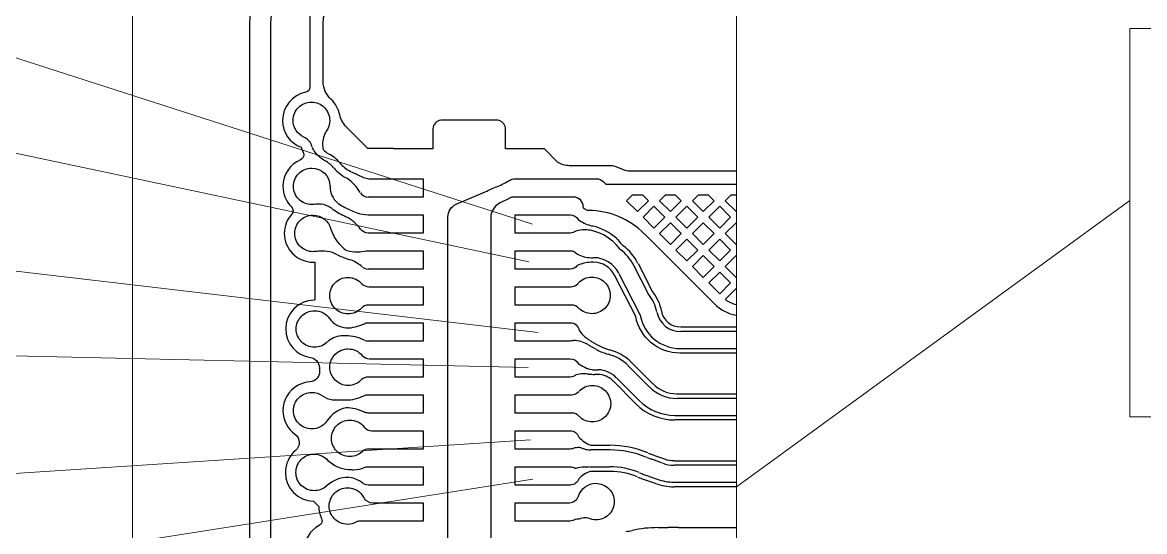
# Model space of a CAD drawing. Extents: x 3664 to 3837, y -413 to -292.
# Drawn here: x 3694.82 to 3738.44, y -338.98 to -319.18 of the extents above; entities that cross this region are included whole.
import ezdxf

# ---------------------------------------------------------------- set-up
doc = ezdxf.new("R2010")
doc.units = 0
doc.layers.add('gbr-dxf_layer0', color=7, linetype='Continuous')
doc.layers.add('gbr-outline-dxf_layer1', color=2, linetype='Continuous')
doc.layers.add('備註', color=1, linetype='Continuous', lineweight=9)

msp = doc.modelspace()

# ---------------------------------------------------------------- linework, layer by layer
at = {"layer": 'gbr-dxf_layer0'}
for p, q in [((3707.588, -324.978), (3707.602, -324.984)), ((3715.047, -325.971), (3714.345, -325.971)), ((3716.114, -325.971), (3715.047, -325.971)), ((3716.237, -325.971), (3716.114, -325.971)), ((3721.719, -330.123), (3718.997, -327.402)), ((3716.114, -330.171), (3713.98, -330.171)), ((3716.161, -330.171), (3716.114, -330.171)), ((3708.673, -332.971), (3708.265, -332.971)), ((3716.114, -333.66), (3716.154, -333.66)), ((3715.039, -334.371), (3713.98, -334.371)), ((3716.114, -338.571), (3713.981, -338.571))]:
    msp.add_line(p, q, dxfattribs=at)
at = {"layer": 'gbr-dxf_layer0', "color": 1}
for p, q in [((3715.75, -327.372), (3713.981, -327.372)), ((3716.942, -328.33), (3717.01, -328.33)), ((3715.75, -328.771), (3713.98, -328.771)), ((3717.015, -328.51), (3716.946, -328.51)), ((3720.417, -331.025), (3722.573, -331.025)), ((3722.573, -331.205), (3720.412, -331.205)), ((3720.397, -331.862), (3722.573, -331.862)), ((3722.573, -332.042), (3720.389, -332.042))]:
    msp.add_line(p, q, dxfattribs=at)
at = {"layer": 'gbr-dxf_layer0', "color": 2}
for p, q in [((3715.759, -331.571), (3713.981, -331.571)), ((3717.14, -331.902), (3716.851, -331.741)), ((3716.943, -331.586), (3717.22, -331.741)), ((3717.057, -332.687), (3717.197, -332.687)), ((3719.201, -333.361), (3718.371, -332.532)), ((3718.502, -332.408), (3719.331, -333.237)), ((3715.759, -332.971), (3713.981, -332.971)), ((3717.193, -332.867), (3717.064, -332.867)), ((3718.663, -334.008), (3717.779, -333.124)), ((3717.909, -333), (3718.794, -333.885)), ((3720.267, -333.624), (3722.573, -333.624)), ((3722.573, -333.804), (3720.274, -333.804)), ((3720.185, -334.462), (3722.563, -334.462)), ((3722.567, -334.462), (3722.573, -334.462)), ((3722.558, -334.642), (3720.192, -334.642)), ((3722.573, -334.642), (3722.563, -334.642))]:
    msp.add_line(p, q, dxfattribs=at)
at = {"layer": 'gbr-dxf_layer0', "color": 3}
for p, q in [((3716.114, -335.771), (3713.98, -335.771)), ((3717.649, -335.805), (3716.918, -335.805)), ((3719.122, -336.111), (3719.074, -336.091)), ((3719.146, -335.926), (3719.182, -335.941)), ((3719.708, -336.324), (3719.284, -336.171)), ((3719.35, -336.004), (3719.774, -336.157)), ((3720.155, -336.224), (3722.573, -336.224)), ((3716.674, -336.462), (3716.867, -336.462)), ((3716.893, -336.462), (3716.91, -336.462)), ((3717.652, -336.642), (3716.909, -336.642)), ((3716.913, -336.462), (3717.645, -336.462)), ((3722.573, -336.404), (3720.15, -336.404)), ((3719.424, -337.112), (3719.007, -336.963)), ((3719.06, -336.79), (3719.489, -336.944)), ((3720.154, -337.061), (3722.573, -337.061)), ((3715.744, -337.171), (3713.981, -337.171)), ((3722.573, -337.241), (3720.15, -337.241))]:
    msp.add_line(p, q, dxfattribs=at)
at = {"layer": 'gbr-dxf_layer0', "color": 4}
for p, q in [((3719.536, -338.829), (3719.915, -338.829)), ((3720.318, -338.822), (3722.573, -338.822))]:
    msp.add_line(p, q, dxfattribs=at)
at = {"layer": 'gbr-dxf_layer0', "linetype": 'Continuous'}
for points in [[(3704.482, -350.676), (3704.482, -319.215, -0.414216), (3707.668, -316.029), (3722.573, -316.029)], [(3722.573, -317.498), (3707.16, -317.498, -0.1755), (3706.714, -317.686), (3706.08, -318.32, -0.021764), (3706.083, -318.381, -0.125832), (3705.996, -318.723), (3705.996, -321.699, -0.355796), (3705.836, -321.895)], [(3706.506, -321.491), (3706.506, -319.222, -0.377394), (3707.575, -318.008), (3722.573, -318.008)], [(3709.244, -324.088), (3708.251, -324.088), (3707.432, -323.269, -0.136311), (3707.156, -322.78, 0.15916), (3706.819, -322.172, -0.197945), (3706.506, -321.491)], [(3705.833, -321.895, 0.356772), (3704.936, -322.993, 0.309707), (3705.651, -324.037, 0.019562), (3705.726, -324.218)], [(3705.344, -322.993, -0.414223), (3706.056, -322.282, -0.414223), (3706.767, -322.993, -0.157266), (3706.633, -323.408, 0.140909), (3706.487, -323.915)], [(3706.097, -324.046, -0.02595), (3706.016, -323.844, 0.085066), (3705.765, -323.642, -0.295725), (3705.344, -322.993)], [(3718.465, -324.966, -0.126413), (3718.058, -324.861, 0.119088), (3717.658, -324.752), (3716.071, -324.752, -0.152112), (3715.624, -324.613), (3715.111, -324.099), (3713.604, -324.099), (3713.604, -323.279, 0.311193), (3713.295, -322.978), (3711.087, -322.978, 0.33668), (3710.77, -323.312), (3710.77, -324.099), (3709.244, -324.099)], [(3706.583, -324.562, -0.093411), (3706.26, -324.301, -0.036886), (3706.246, -324.284, -0.060094), (3706.103, -324.057)], [(3706.487, -323.92, 0.053699), (3706.51, -324.123, 0.086802), (3706.732, -324.296)], [(3705.727, -324.218, 0.005103), (3705.74, -324.244, -0.114212), (3705.76, -324.334, -0.302931), (3705.635, -324.522, 0.302717), (3704.946, -325.555, 0.201282), (3705.281, -326.354, -0.201363), (3705.342, -326.499, -0.186481), (3705.29, -326.635, 0.185729), (3705.001, -327.385, 0.414221), (3706.12, -328.505, 0.016528), (3706.194, -328.502), (3706.194, -329.946), (3706.157, -329.983, 0.409706), (3705.055, -331.102, 0.373207), (3706.016, -332.211, -0.367973), (3706.364, -332.606, 0.023526), (3706.372, -332.711, -0.027584), (3706.374, -332.755, -0.395521), (3705.994, -333.161, 0.099589), (3705.567, -333.276, -0.022342), (3705.512, -333.306, 0.269012), (3704.948, -334.278, 0.241506), (3705.415, -335.188, -0.241817), (3705.584, -335.518, -0.220143), (3705.441, -335.828, 0.220548), (3705.045, -336.682, 0.407829), (3706.14, -337.802), (3706.339, -338.002, 0.109943), (3706.451, -338.476, -0.112871), (3706.471, -338.564, -0.280202), (3706.361, -338.744, 0.278821), (3705.762, -339.735, 0.321401)], [(3705.355, -325.555, -0.414223), (3706.066, -324.844, -0.405399), (3706.777, -325.534, -0.045852), (3706.779, -325.561)], [(3707.611, -324.989), (3708.078, -325.213, 0.032813), (3708.287, -325.26), (3708.616, -325.26)], [(3710.641, -360.623), (3710.908, -360.361, -0.123009), (3711.154, -360.12), (3711.302, -359.976, 0.201987), (3711.362, -359.833), (3711.362, -326.749, -0.28875), (3711.679, -326.246), (3712.807, -325.773, -0.043836), (3713.356, -325.536, -0.004369), (3713.823, -325.291, -0.104015), (3713.862, -325.281, -0.085089), (3713.981, -325.26)], [(3713.981, -325.26), (3715.047, -325.26), (3716.114, -325.26), (3717.139, -325.26, -0.206185), (3717.398, -325.371), (3717.502, -325.476), (3722.573, -325.476)], [(3706.177, -326.258, -0.039378), (3706.066, -326.266, -0.414223), (3705.355, -325.555)], [(3713.936, -325.972, 0.116366), (3713.766, -326.012), (3713.391, -326.2, 0.22571), (3713.035, -326.658), (3713.035, -360.214, 0.21739), (3713.104, -360.365), (3713.569, -360.769), (3713.605, -360.769)], [(3714.336, -325.972), (3713.981, -325.972, -0.020221), (3713.952, -325.97)], [(3718.992, -327.397, 0.198195), (3716.825, -326.495, -0.175049), (3716.695, -326.448, -0.335732), (3716.622, -326.352, 0.414236), (3716.242, -325.972)], [(3705.409, -327.386, -0.414223), (3706.12, -326.674, -0.347521), (3706.812, -327.221, 0.173376), (3707.424, -328.047)], [(3706.89, -326.451, -0.011285), (3706.723, -326.338, 0.119663), (3706.334, -326.244)], [(3707.549, -326.468, 0.015822), (3707.792, -326.573, 0.070898), (3708.261, -326.66)], [(3708.616, -327.372), (3708.26, -327.372, -0.249814), (3707.965, -327.215, 0.106422), (3707.427, -326.749)], [(3706.449, -328.073, 0.036696), (3706.226, -328.091, -0.040807), (3706.201, -328.092, -0.028847), (3706.12, -328.097, -0.414223), (3705.409, -327.386)], [(3707.301, -328.328, -0.032302), (3706.87, -328.131, 0.069218), (3706.454, -328.073)], [(3708.032, -328.688, 0.072728), (3707.616, -328.432, -0.021588), (3707.315, -328.333)], [(3708.197, -328.065, -0.044621), (3708.26, -328.06), (3708.616, -328.06)], [(3706.765, -329.807, -0.414223), (3707.476, -329.096, -0.221134), (3708.02, -329.348, 0.193738), (3708.281, -329.459), (3708.616, -329.459)], [(3715.047, -329.459), (3716.139, -329.459, 0.212144), (3716.419, -329.329, -0.059478), (3716.436, -329.313, -0.208555), (3716.957, -329.086, -0.414223), (3717.668, -329.797, -0.414223), (3716.957, -330.508, -0.202346), (3716.448, -330.293)], [(3708.624, -329.46), (3710.394, -329.46), (3710.394, -330.171), (3708.267, -330.171, 0.19836), (3708.001, -330.287, -0.21066), (3707.476, -330.518, -0.414223), (3706.765, -329.807)], [(3722.145, -329.955, 0.099485), (3722.573, -330.153)], [(3705.464, -331.102, -0.414223), (3706.176, -330.391, -0.246805), (3706.761, -330.699, 0.211598), (3707.406, -331.063, 0.114422), (3708.101, -330.897, -0.117009), (3708.261, -330.859), (3708.616, -330.859)], [(3706.655, -331.627, -0.187305), (3706.176, -331.814, -0.414223), (3705.464, -331.102)], [(3707.391, -331.368), (3707.209, -331.368, 0.167805), (3706.667, -331.617)], [(3706.773, -332.588, -0.414223), (3707.484, -331.877, -0.222273), (3708.03, -332.132, 0.214443), (3708.314, -332.259)], [(3708.263, -332.971, 0.187976), (3708.006, -333.071, -0.208822), (3707.484, -333.299, -0.414223), (3706.773, -332.588)], [(3705.357, -334.279, -0.414223), (3706.068, -333.567, -0.15806), (3706.485, -333.703, 0.089365), (3706.876, -333.863), (3707.388, -333.863, 0.114938), (3708.103, -333.696)], [(3716.459, -333.521, -0.206822), (3716.977, -333.297, -0.414223), (3717.688, -334.008, -0.414223), (3716.977, -334.719, -0.205257), (3716.462, -334.499)], [(3708.11, -333.693, -0.109867), (3708.26, -333.66), (3708.616, -333.66)], [(3706.654, -334.682, -0.246825), (3706.068, -334.99, -0.414223), (3705.357, -334.279)], [(3708.26, -334.371, -0.12133), (3708.095, -334.33, 0.111147), (3707.403, -334.168, 0.195977), (3706.66, -334.673)], [(3716.455, -334.492, 0.200449), (3716.188, -334.371), (3715.047, -334.371)], [(3706.837, -335.356, -0.414223), (3707.548, -334.645, -0.232214), (3708.111, -334.921, 0.218839), (3708.397, -335.06), (3708.656, -335.06)], [(3708.665, -335.06), (3710.394, -335.06), (3710.394, -335.771), (3708.287, -335.771, 0.169426), (3708.052, -335.858, -0.199554), (3707.548, -336.067, -0.414223), (3706.837, -335.356)], [(3705.453, -336.682, -0.414223), (3706.165, -335.971, -0.215446), (3706.698, -336.212, 0.176305), (3707.495, -336.567, -0.010722), (3707.555, -336.57)], [(3706.636, -337.215, -0.183018), (3706.165, -337.393, -0.414223), (3705.453, -336.682)], [(3707.561, -336.57, -0.013837), (3707.638, -336.578, 0.013245), (3707.692, -336.579)], [(3707.697, -336.579, 0.103987), (3708.112, -336.492, -0.108277), (3708.261, -336.46), (3708.616, -336.46)], [(3708.26, -337.171, -0.173302), (3708.035, -337.09, 0.132374), (3707.544, -336.875)], [(3715.759, -337.86), (3716.089, -337.86, 0.30695), (3716.434, -337.61, -0.330494), (3717.115, -337.105, -0.414223), (3717.826, -337.816, -0.414223), (3717.115, -338.527, -0.106603), (3716.822, -338.464, 0.07637), (3716.708, -338.445)], [(3706.747, -337.989, -0.414223), (3707.459, -337.278, -0.27049), (3708.078, -337.639, -0.052141), (3708.089, -337.656, 0.278688), (3708.426, -337.86)], [(3708.616, -338.571), (3707.964, -338.571, 0.103539), (3707.812, -338.606, -0.1308), (3707.459, -338.7, -0.414223), (3706.747, -337.989)], [(3716.595, -338.46, -0.043654), (3716.309, -338.513, -0.146037), (3716.114, -338.571)]]:
    msp.add_lwpolyline(points, format="xyb", dxfattribs=at)
for points in [[(3708.625, -325.26), (3710.394, -325.26), (3710.394, -325.972), (3708.26, -325.972)], [(3722.573, -324.966), (3718.466, -324.966)], [(3722.573, -326.531), (3722.565, -326.54), (3722.141, -326.116), (3722.375, -325.882), (3722.573, -325.882)], [(3708.261, -326.66), (3710.394, -326.66), (3710.394, -327.371), (3708.63, -327.371)], [(3722.573, -327.81), (3722.565, -327.818), (3722.141, -327.394), (3722.565, -326.971), (3722.573, -326.979)], [(3708.624, -328.06), (3710.394, -328.06), (3710.394, -328.771), (3708.26, -328.771)], [(3722.573, -329.089), (3722.565, -329.097), (3722.141, -328.673), (3722.565, -328.249), (3722.573, -328.257)], [(3713.98, -330.171), (3713.98, -329.46), (3715.035, -329.46)], [(3722.573, -329.536), (3722.565, -329.528), (3722.142, -329.952)], [(3708.625, -330.86), (3710.394, -330.86), (3710.394, -331.571), (3708.26, -331.571)], [(3708.317, -332.259), (3710.394, -332.259), (3710.394, -332.971), (3708.688, -332.971)], [(3708.624, -333.66), (3710.394, -333.66), (3710.394, -334.371), (3708.26, -334.371)], [(3713.98, -334.371), (3713.98, -333.66), (3716.114, -333.66)], [(3708.625, -336.46), (3710.394, -336.46), (3710.394, -337.171), (3708.26, -337.171)], [(3708.428, -337.86), (3710.394, -337.86), (3710.394, -338.571), (3708.63, -338.571)], [(3713.981, -338.571), (3713.981, -337.86), (3715.75, -337.86)]]:
    msp.add_lwpolyline(points, dxfattribs=at)
for points in [[(3718.305, -326.115), (3718.537, -325.882), (3718.919, -325.882), (3719.152, -326.115), (3718.729, -326.539)], [(3719.583, -326.115), (3719.816, -325.882), (3720.198, -325.882), (3720.431, -326.115), (3720.007, -326.539)], [(3720.862, -326.115), (3721.096, -325.882), (3721.476, -325.882), (3721.71, -326.116), (3721.286, -326.539)], [(3718.944, -326.754), (3719.368, -326.331), (3719.792, -326.755), (3719.368, -327.178)], [(3720.223, -326.755), (3720.647, -326.331), (3721.071, -326.755), (3720.647, -327.179)], [(3721.502, -326.755), (3721.925, -326.332), (3722.349, -326.755), (3721.926, -327.179)], [(3719.584, -327.394), (3720.007, -326.97), (3720.431, -327.394), (3720.008, -327.818)], [(3720.863, -327.394), (3721.286, -326.97), (3721.71, -327.394), (3721.286, -327.818)], [(3720.224, -328.033), (3720.647, -327.61), (3721.071, -328.033), (3720.647, -328.457)], [(3721.502, -328.033), (3721.926, -327.61), (3722.35, -328.034), (3721.926, -328.458)], [(3720.863, -328.672), (3721.286, -328.249), (3721.71, -328.673), (3721.287, -329.097)], [(3721.502, -329.312), (3721.926, -328.889), (3722.35, -329.313), (3721.926, -329.736)]]:
    msp.add_lwpolyline(points, close=True, dxfattribs=at)
at = {"layer": 'gbr-dxf_layer0', "color": 1, "linetype": 'Continuous'}
for points in [[(3713.981, -327.372), (3713.981, -326.66), (3716.114, -326.66)], [(3713.98, -328.771), (3713.98, -328.06), (3716.114, -328.06)]]:
    msp.add_lwpolyline(points, dxfattribs=at)
for points in [[(3716.114, -326.66, -0.271672), (3716.424, -326.843, 0.098911), (3716.905, -327.077, -0.009712), (3716.988, -327.096)], [(3716.685, -327.247, 0.064747), (3716.336, -327.294, -0.170215), (3716.114, -327.372), (3715.758, -327.372)], [(3716.114, -328.06, -0.228458), (3716.392, -328.194, 0.115999), (3716.927, -328.33)], [(3716.941, -328.51), (3716.912, -328.51, 0.11307), (3716.389, -328.64, -0.22533), (3716.114, -328.771), (3715.758, -328.771)], [(3719.48, -330.438, 0.120837), (3719.169, -329.766, -0.064463), (3719.157, -329.746), (3718.588, -328.634)], [(3718.751, -328.556), (3719.316, -329.661, -0.118167), (3719.655, -330.395)], [(3720.383, -332.042, -0.358225), (3718.661, -330.616), (3717.842, -329.016)], [(3718.006, -328.941), (3718.821, -330.534, -0.103834), (3718.835, -330.568, 0.361046), (3720.385, -331.862)]]:
    msp.add_lwpolyline(points, format="xyb", dxfattribs=at)
at = {"layer": 'gbr-dxf_layer0', "color": 2, "linetype": 'Continuous'}
for points in [[(3713.981, -331.571), (3713.981, -330.859), (3715.759, -330.859), (3716.114, -330.859, -0.367465), (3716.465, -331.158, 0.067391), (3716.68, -331.405, -0.015641), (3716.761, -331.464)], [(3716.792, -331.706, 0.118816), (3716.243, -331.547, -0.092632), (3716.114, -331.571), (3715.759, -331.571)], [(3713.981, -332.971), (3713.981, -332.26), (3715.759, -332.26), (3716.114, -332.26, -0.271102), (3716.424, -332.441, 0.112912), (3716.968, -332.684)], [(3716.826, -332.858, -0.023225), (3716.741, -332.848), (3716.627, -332.843, 0.054704), (3716.339, -332.891, -0.173014), (3716.114, -332.971), (3715.759, -332.971)]]:
    msp.add_lwpolyline(points, format="xyb", dxfattribs=at)
at = {"layer": 'gbr-dxf_layer0', "color": 3, "linetype": 'Continuous'}
for points in [[(3713.98, -335.771), (3713.98, -335.06), (3715.75, -335.06)], [(3713.981, -337.171), (3713.981, -336.46), (3716.114, -336.46)]]:
    msp.add_lwpolyline(points, dxfattribs=at)
for points in [[(3715.758, -335.06), (3716.114, -335.06, -0.324488), (3716.452, -335.305, 0.114945), (3716.911, -335.625), (3717.653, -335.625)], [(3716.416, -335.717, 0.02537), (3716.291, -335.723, -0.131445), (3716.114, -335.771)], [(3716.656, -335.769, -0.032185), (3716.521, -335.721, 0.020605), (3716.42, -335.717)], [(3716.882, -336.642, 0.119042), (3716.451, -336.929, -0.321742), (3716.114, -337.171), (3715.758, -337.171)], [(3716.114, -336.46, -0.143945), (3716.307, -336.517, 0.008153), (3716.341, -336.521, -0.085592), (3716.666, -336.462)]]:
    msp.add_lwpolyline(points, format="xyb", dxfattribs=at)
at = {"layer": 'gbr-dxf_layer0'}
for centre, radius, start, end in [((3706.063, -325.551), 1.422, 39.6716, 61.6578), ((3706.063, -325.551), 1.118, 39.9917, 61.9339), ((3708.145, -323.818), 1.591, 219.8581, 244.3422), ((3708.145, -323.818), 1.287, 220.1282, 243.8812), ((3706.526, -326.602), 1.639, 29.6245, 55.3041), ((3707.627, -325.564), 0.848, 180.3425, 228.6085), ((3708.261, -325.616), 0.356, 211.5944, 269.9836), ((3709.327, -322.67), 4.194, 237.4723, 244.6637), ((3706.334, -327.092), 0.848, 90.3528, 99.8423), ((3709.327, -322.67), 4.499, 237.4069, 244.6476), ((3707.85, -326.411), 1.691, 256.1126, 269.8205), ((3707.849, -326.41), 1.691, 270.0058, 281.5915), ((3708.26, -328.415), 0.356, 231.4003, 269.9839), ((3722.853, -328.988), 1.605, 225.3215, 259.9523), ((3716.168, -330.551), 0.38, 43.8057, 89.9985), ((3707.396, -332.95), 1.582, 63.5279, 89.9969), ((3708.261, -331.215), 0.356, 245.7961, 269.9838), ((3716.163, -333.279), 0.38, 269.9936, 318.1775), ((3707.504, -338.148), 1.275, 90.0006, 132.4697), ((3707.502, -338.148), 1.275, 88.8979, 89.5142), ((3716.701, -338.825), 0.38, 90.0024, 105.5945)]:
    msp.add_arc(centre, radius, start, end, dxfattribs=at)
at = {"layer": 'gbr-dxf_layer0', "color": 1}
for centre, radius, start, end in [((3716.445, -329.266), 2.236, 48.6344, 75.676), ((3716.688, -328.612), 1.364, 78.8322, 89.9925), ((3716.445, -329.266), 2.056, 48.7689, 75.7062), ((3717.458, -328.113), 0.522, 33.0061, 48.5039), ((3718.485, -327.448), 0.701, 213.6354, 232.4252), ((3717.458, -328.113), 0.702, 33.7689, 48.0506), ((3718.485, -327.448), 0.521, 212.8763, 232.853), ((3716.963, -329.466), 2.006, 27.1072, 52.8564), ((3717.016, -329.439), 1.109, 27.1088, 89.9994), ((3716.963, -329.466), 1.826, 27.2584, 53.0079), ((3717.016, -329.439), 0.929, 27.6066, 89.6645), ((3720.411, -330.256), 0.948, 191.5662, 269.6617), ((3720.411, -330.256), 0.768, 191.0432, 270.0025)]:
    msp.add_arc(centre, radius, start, end, dxfattribs=at)
at = {"layer": 'gbr-dxf_layer0', "color": 2}
for centre, radius, start, end in [((3717.649, -330.33), 1.44, 232.1358, 237.7728), ((3717.647, -330.33), 1.62, 238.2004, 240.3741), ((3717.648, -330.33), 1.44, 238.2756, 240.5447), ((3718.068, -330.247), 1.898, 240.9729, 255.2615), ((3718.068, -330.247), 1.718, 240.7127, 255.4035), ((3717.155, -333.746), 1.898, 44.9751, 75.1999), ((3717.155, -333.746), 1.718, 45.1386, 75.3517), ((3717.06, -329.749), 2.938, 268.3717, 269.8098), ((3717.156, -333.746), 1.06, 44.9832, 87.3296), ((3717.057, -329.749), 3.118, 265.8304, 268.1747), ((3717.06, -329.749), 3.118, 268.1803, 269.9322), ((3717.156, -333.746), 0.88, 45.296, 87.5794), ((3720.266, -332.302), 1.503, 225.0222, 269.9941), ((3720.266, -332.302), 1.323, 225.2395, 269.6996), ((3720.186, -332.494), 2.147, 224.9656, 269.9767), ((3720.186, -332.494), 1.967, 225.1089, 269.7757)]:
    msp.add_arc(centre, radius, start, end, dxfattribs=at)
at = {"layer": 'gbr-dxf_layer0', "color": 3}
for centre, radius, start, end in [((3716.913, -334.88), 0.925, 254.1891, 268.4423), ((3716.907, -334.88), 0.925, 269.0883, 270.2248), ((3717.653, -339.484), 3.679, 67.5932, 89.9881), ((3717.653, -339.484), 3.859, 67.5164, 89.9229), ((3721.136, -331.032), 5.463, 248.4618, 250.1322), ((3721.136, -331.032), 5.283, 248.3762, 250.1833), ((3720.153, -335.111), 1.112, 250.2848, 269.8683), ((3717.651, -339.484), 3.022, 67.6506, 89.965), ((3717.651, -339.484), 2.842, 67.6318, 89.8248), ((3721.143, -331.034), 6.121, 247.5993, 248.3017), ((3720.153, -335.111), 1.292, 250.0499, 269.6691), ((3721.143, -331.034), 6.301, 247.6148, 248.2631), ((3721.161, -331.042), 6.301, 248.1231, 249.9299), ((3721.161, -331.041), 6.121, 248.1697, 249.8562), ((3720.153, -335.111), 2.129, 250.0868, 269.7774), ((3720.153, -335.111), 1.949, 250.2272, 269.897)]:
    msp.add_arc(centre, radius, start, end, dxfattribs=at)
at = {"layer": 'gbr-dxf_layer0', "color": 4}
for centre, radius, start, end in [((3719.527, -343.603), 4.775, 90.0499, 102.0737), ((3720.318, -351.988), 13.166, 90.0182, 91.75), ((3717.564, -334.443), 4.594, 278.9239, 282.0767)]:
    msp.add_arc(centre, radius, start, end, dxfattribs=at)
at = {"layer": 'gbr-outline-dxf_layer1', "linetype": 'Continuous'}
msp.add_lwpolyline([(3722.573, -369.615), (3707.668, -369.615, -0.414215), (3703.668, -365.615), (3703.668, -319.215, -0.414215), (3707.668, -315.215), (3722.573, -315.215)], format="xyb", dxfattribs=at)
at = {"layer": '備註', "color": 1, "linetype": 'Continuous'}
for p, q in [((3714.647, -327.023), (3692.514, -319.893)), ((3692.162, -323.759), (3714.503, -328.488)), ((3722.573, -337.241), (3737.867, -326.109)), ((3714.87, -331.242), (3694.02, -328.787)), ((3693.21, -332.119), (3714.483, -332.604)), ((3714.566, -335.41), (3694.303, -336.73)), ((3694.098, -340.175), (3714.667, -336.949))]:
    msp.add_line(p, q, dxfattribs=at)
for points in [[(3699.099, -310.689), (3722.573, -310.689), (3722.573, -371.133), (3699.099, -371.133)], [(3737.867, -319.414), (3743.736, -319.414), (3743.736, -334.525), (3737.867, -334.525)]]:
    msp.add_lwpolyline(points, close=True, dxfattribs=at)

doc.saveas('drawing.dxf')
